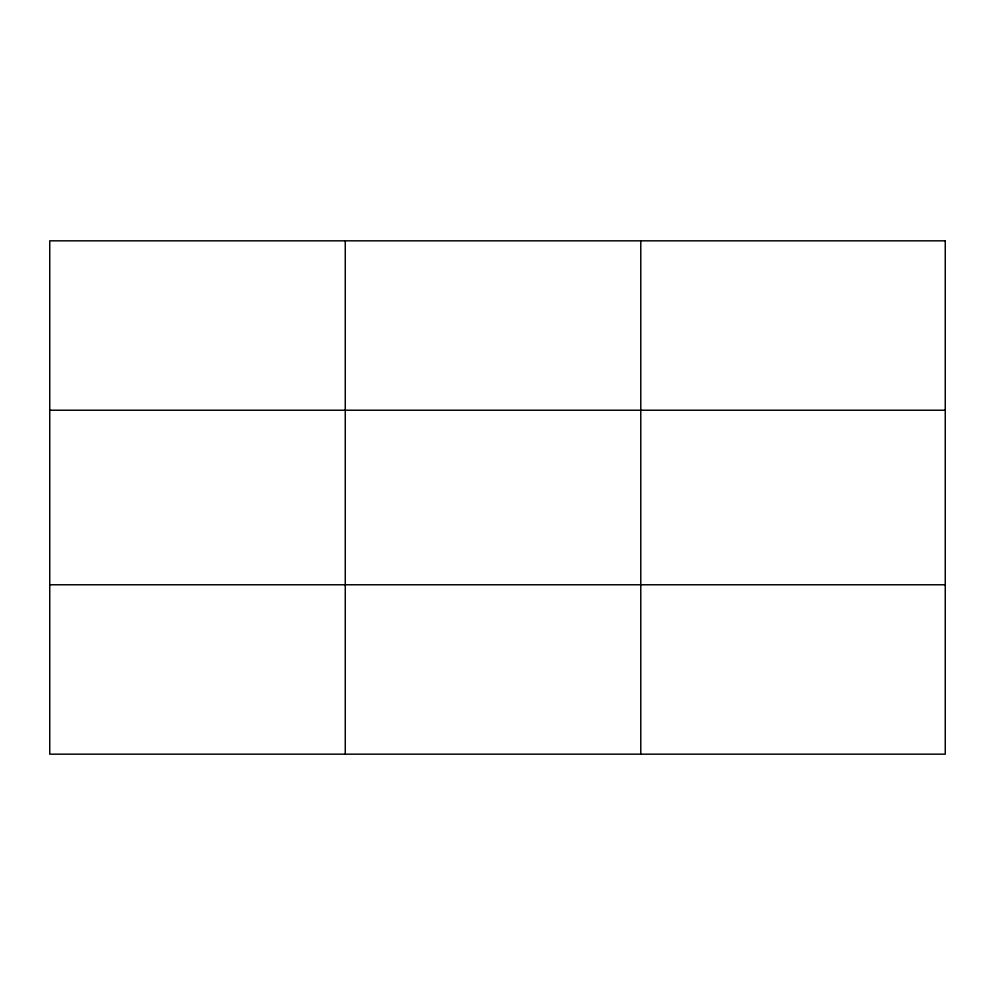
<?xml version="1.0" encoding="UTF-8"?>
<svg xmlns="http://www.w3.org/2000/svg" width="995" height="995" viewBox="0 0 995 995"><rect width="100%" height="100%" fill="white"/><g stroke="black" fill="none" stroke-linecap="round" stroke-linejoin="round"><path stroke-width="1.49" d="M345.265 754.173L345.265 240.827M640.78 754.173L640.78 240.827M49.75 410.226L945.25 410.226M49.75 584.774L945.25 584.774M945.25 240.827L945.25 754.173L49.75 754.173L49.75 240.827L945.25 240.827"/></g></svg>
